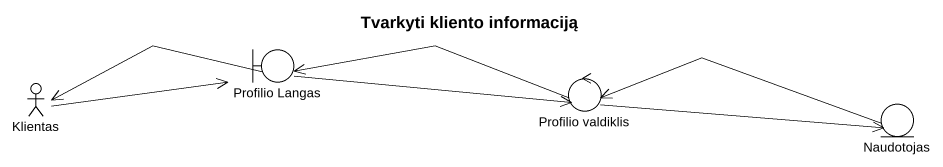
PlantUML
@startuml
title Tvarkyti kliento informaciją
actor Klientas
boundary "Profilio Langas" as Profilio_Langas
control "Profilio valdiklis" as Profilio_valdiklis
entity Naudotojas
Klientas -right-> Profilio_Langas
Profilio_Langas -left-> Klientas
Profilio_Langas -right-> Profilio_valdiklis
Profilio_valdiklis -left-> Profilio_Langas
Profilio_valdiklis -right-> Naudotojas
Naudotojas -left-> Profilio_valdiklis
@enduml
